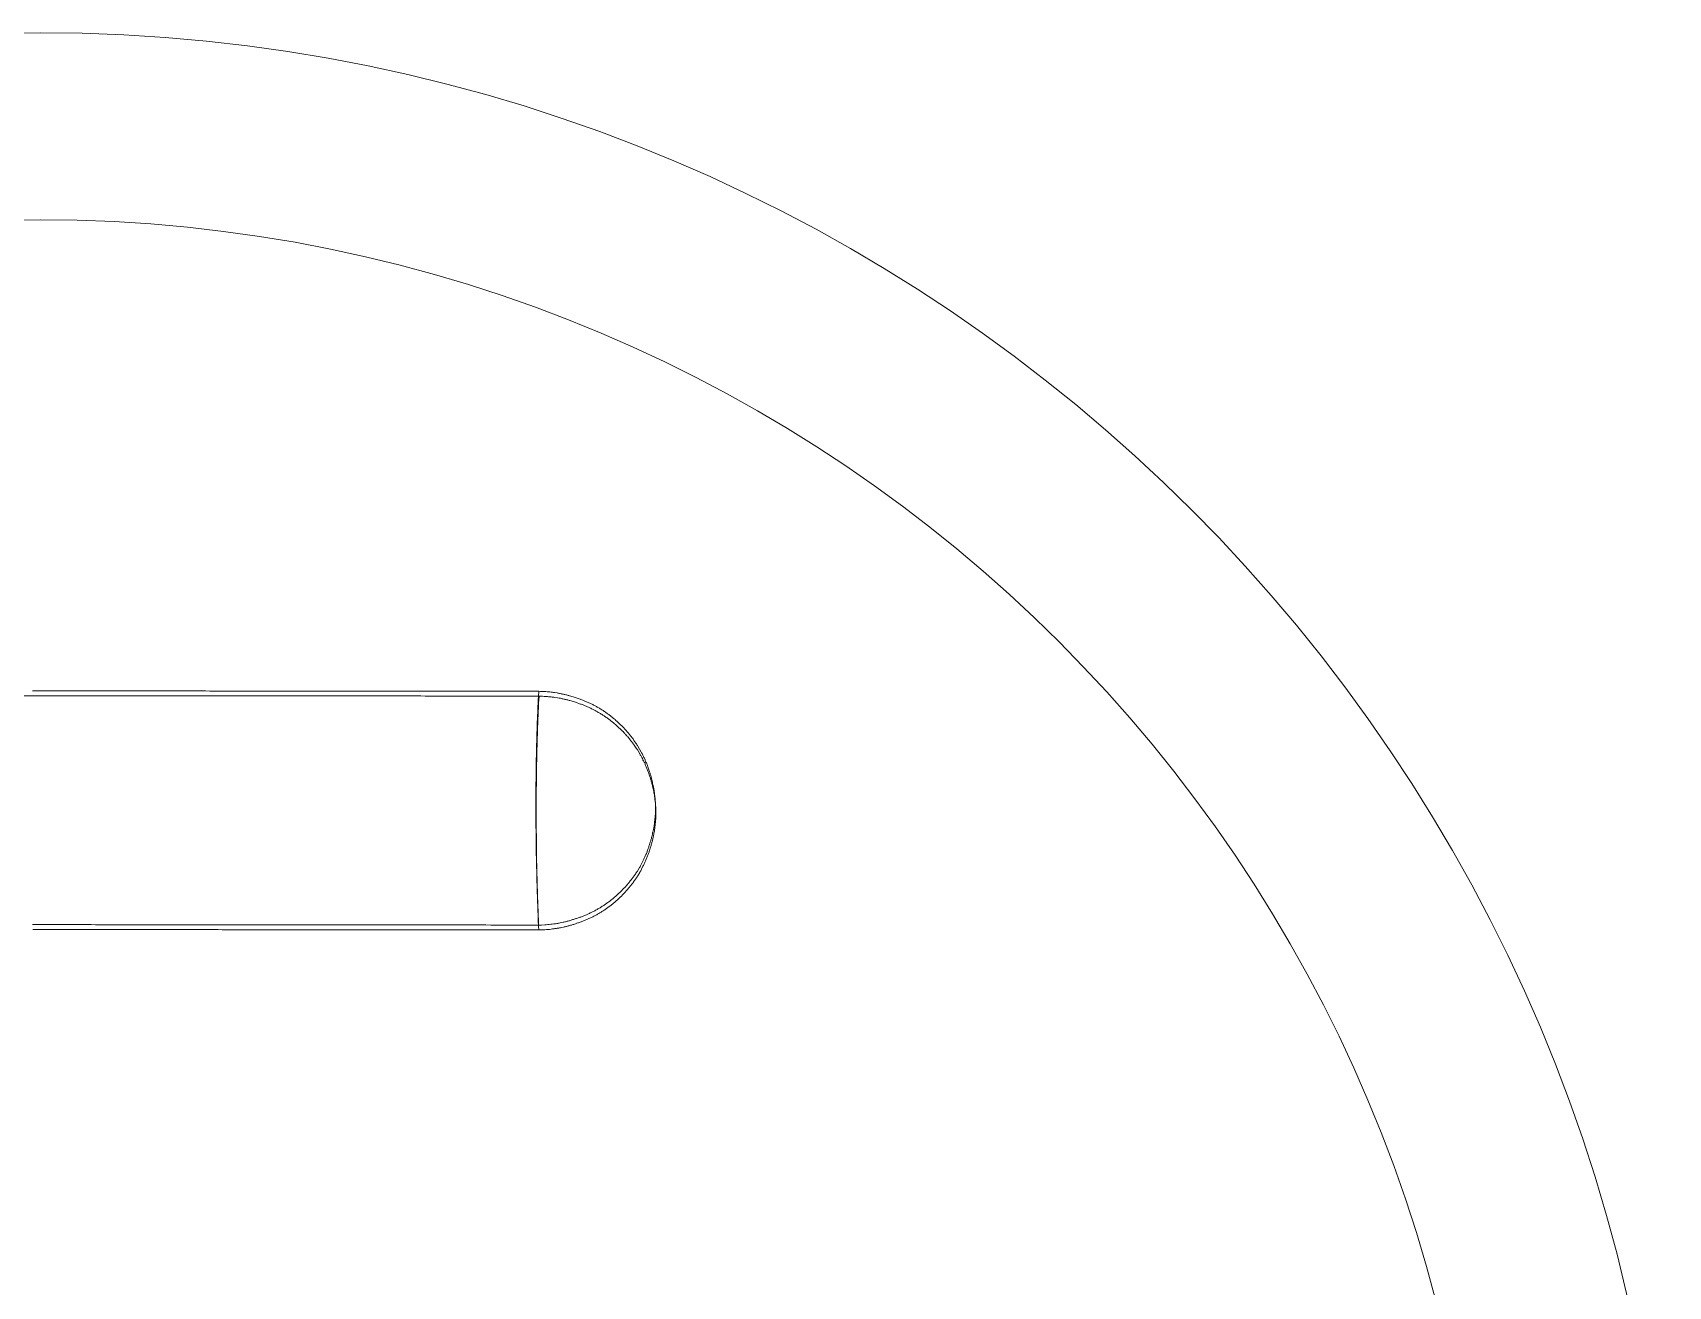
# Model space of a CAD drawing. Header units: millimetres. Extents: x -8699 to 14519, y -2727 to 7848.
# Drawn here: x 1423.88 to 1434.38, y -1005.65 to -997.6 of the extents above; entities that cross this region are included whole.
import ezdxf

# ---------------------------------------------------------------- set-up
doc = ezdxf.new("R2010")
doc.units = ezdxf.units.MM
doc.layers.add('레이어 1', color=7, linetype='Continuous')

msp = doc.modelspace()

# ---------------------------------------------------------------- linework, layer by layer
at = {"layer": '레이어 1', "lineweight": 9}
msp.add_open_spline([(1434.381, -1008.054), (1434.381, -1002.282), (1429.701, -997.604), (1423.93, -997.604), (1418.16, -997.604), (1413.481, -1002.282), (1413.481, -1008.054), (1413.481, -1013.825), (1418.16, -1018.504), (1423.93, -1018.504), (1429.701, -1018.504), (1434.381, -1013.825), (1434.381, -1008.054)], degree=3, knots=[0, 0, 0, 0, 1, 1, 1, 2, 2, 2, 3, 3, 3, 4, 4, 4, 4], dxfattribs=at)
at = {"layer": '레이어 1', "lineweight": 18}
for points, knots in [([(1433.18, -1008.054), (1433.18, -1002.945), (1429.039, -998.804), (1423.93, -998.804), (1418.822, -998.804), (1414.681, -1002.945), (1414.681, -1008.054), (1414.681, -1013.162), (1418.822, -1017.304), (1423.93, -1017.304), (1429.039, -1017.304), (1433.18, -1013.162), (1433.18, -1008.054)], [0, 0, 0, 0, 1, 1, 1, 2, 2, 2, 3, 3, 3, 4, 4, 4, 4]), ([(1433.18, -1008.054), (1433.18, -1002.945), (1429.039, -998.804), (1423.93, -998.804), (1418.822, -998.804), (1414.681, -1002.945), (1414.681, -1008.054), (1414.681, -1013.162), (1418.822, -1017.304), (1423.93, -1017.304), (1429.039, -1017.304), (1433.18, -1013.162), (1433.18, -1008.054)], [0, 0, 0, 0, 1, 1, 1, 2, 2, 2, 3, 3, 3, 4, 4, 4, 4]), ([(1424.315, -1001.828), (1424.243, -1001.827), (1424.171, -1001.827), (1424.098, -1001.827), (1424.026, -1001.827), (1423.954, -1001.827), (1423.881, -1001.827)], [13, 13, 13, 13, 14, 14, 14, 15, 15, 15, 15]), ([(1425.182, -1001.829), (1425.11, -1001.829), (1425.037, -1001.828), (1424.965, -1001.828), (1424.893, -1001.828), (1424.82, -1001.828), (1424.748, -1001.828)], [9, 9, 9, 9, 10, 10, 10, 11, 11, 11, 11]), ([(1425.184, -1001.86), (1425.112, -1001.86), (1425.039, -1001.859), (1424.967, -1001.859), (1424.895, -1001.859), (1424.823, -1001.859), (1424.75, -1001.859)], [9, 9, 9, 9, 10, 10, 10, 11, 11, 11, 11]), ([(1426.698, -1001.83), (1426.626, -1001.829), (1426.553, -1001.829), (1426.481, -1001.829), (1426.409, -1001.829), (1426.337, -1001.829), (1426.265, -1001.829)], [2, 2, 2, 2, 3, 3, 3, 4, 4, 4, 4]), ([(1427.549, -1001.957), (1427.543, -1001.953), (1427.537, -1001.949), (1427.53, -1001.945), (1427.524, -1001.941), (1427.519, -1001.937), (1427.511, -1001.934)], [89, 89, 89, 89, 90, 90, 90, 91, 91, 91, 91]), ([(1427.603, -1001.997), (1427.597, -1001.992), (1427.592, -1001.987), (1427.585, -1001.983), (1427.579, -1001.979), (1427.574, -1001.974), (1427.567, -1001.971)], [86, 86, 86, 86, 87, 87, 87, 88, 88, 88, 88]), ([(1427.67, -1002.059), (1427.665, -1002.053), (1427.659, -1002.048), (1427.654, -1002.042), (1427.648, -1002.037), (1427.643, -1002.031), (1427.637, -1002.026), (1427.632, -1002.022), (1427.625, -1002.016), (1427.621, -1002.011)], [82, 82, 82, 82, 83, 83, 83, 84, 84, 84, 85, 85, 85, 85]), ([(1427.115, -1002.26), (1427.115, -1002.278), (1427.114, -1002.297), (1427.114, -1002.316), (1427.114, -1002.335), (1427.114, -1002.354), (1427.114, -1002.373), (1427.114, -1002.393), (1427.113, -1002.412), (1427.113, -1002.432), (1427.113, -1002.452), (1427.113, -1002.471), (1427.113, -1002.491)], [10, 10, 10, 10, 11, 11, 11, 12, 12, 12, 13, 13, 13, 14, 14, 14, 14]), ([(1427.117, -1002.291), (1427.117, -1002.309), (1427.116, -1002.328), (1427.116, -1002.347), (1427.116, -1002.366), (1427.116, -1002.385), (1427.116, -1002.404), (1427.116, -1002.424), (1427.115, -1002.444), (1427.115, -1002.463), (1427.115, -1002.483), (1427.115, -1002.503), (1427.115, -1002.523)], [10, 10, 10, 10, 11, 11, 11, 12, 12, 12, 13, 13, 13, 14, 14, 14, 14]), ([(1427.862, -1002.423), (1427.861, -1002.416), (1427.859, -1002.409), (1427.858, -1002.403), (1427.856, -1002.396), (1427.854, -1002.389), (1427.853, -1002.382)], [63, 63, 63, 63, 64, 64, 64, 65, 65, 65, 65]), ([(1427.865, -1002.455), (1427.863, -1002.447), (1427.861, -1002.441), (1427.86, -1002.434), (1427.858, -1002.427), (1427.856, -1002.42), (1427.855, -1002.413)], [63, 63, 63, 63, 64, 64, 64, 65, 65, 65, 65]), ([(1427.113, -1002.613), (1427.113, -1002.633), (1427.113, -1002.653), (1427.113, -1002.673), (1427.113, -1002.693), (1427.113, -1002.714), (1427.114, -1002.734)], [16, 16, 16, 16, 17, 17, 17, 18, 18, 18, 18]), ([(1427.88, -1002.619), (1427.88, -1002.613), (1427.88, -1002.606), (1427.88, -1002.6), (1427.88, -1002.593), (1427.88, -1002.588), (1427.88, -1002.58), (1427.88, -1002.573), (1427.88, -1002.568), (1427.88, -1002.561), (1427.88, -1002.555), (1427.88, -1002.549), (1427.88, -1002.542)], [53, 53, 53, 53, 54, 54, 54, 55, 55, 55, 56, 56, 56, 57, 57, 57, 57]), ([(1427.882, -1002.65), (1427.882, -1002.644), (1427.882, -1002.637), (1427.882, -1002.632), (1427.882, -1002.624), (1427.882, -1002.619), (1427.882, -1002.612), (1427.882, -1002.605), (1427.882, -1002.599), (1427.882, -1002.592), (1427.882, -1002.586), (1427.882, -1002.58), (1427.882, -1002.573)], [53, 53, 53, 53, 54, 54, 54, 55, 55, 55, 56, 56, 56, 57, 57, 57, 57]), ([(1427.115, -1002.644), (1427.115, -1002.664), (1427.115, -1002.684), (1427.115, -1002.705), (1427.115, -1002.725), (1427.115, -1002.745), (1427.116, -1002.765)], [16, 16, 16, 16, 17, 17, 17, 18, 18, 18, 18]), ([(1427.858, -1002.758), (1427.859, -1002.751), (1427.861, -1002.745), (1427.862, -1002.738), (1427.864, -1002.731), (1427.866, -1002.725), (1427.867, -1002.718)], [46, 46, 46, 46, 47, 47, 47, 48, 48, 48, 48]), ([(1427.876, -1002.709), (1427.876, -1002.703), (1427.877, -1002.696), (1427.878, -1002.69), (1427.878, -1002.683), (1427.879, -1002.677), (1427.88, -1002.67)], [50, 50, 50, 50, 51, 51, 51, 52, 52, 52, 52]), ([(1427.808, -1002.901), (1427.811, -1002.895), (1427.814, -1002.888), (1427.817, -1002.881), (1427.82, -1002.875), (1427.823, -1002.868), (1427.826, -1002.861)], [39, 39, 39, 39, 40, 40, 40, 41, 41, 41, 41]), ([(1423.881, -1003.327), (1423.953, -1003.327), (1424.025, -1003.327), (1424.097, -1003.327), (1424.169, -1003.327), (1424.241, -1003.327), (1424.313, -1003.328)], [15, 15, 15, 15, 16, 16, 16, 17, 17, 17, 17]), ([(1424.749, -1003.359), (1424.822, -1003.359), (1424.893, -1003.359), (1424.966, -1003.359), (1425.037, -1003.359), (1425.109, -1003.36), (1425.181, -1003.36)], [19, 19, 19, 19, 20, 20, 20, 21, 21, 21, 21])]:
    msp.add_open_spline(points, degree=3, knots=knots, dxfattribs=at)
for points in [[(1423.883, -1001.858), (1423.883, -1001.858), (1423.667, -1001.858), (1423.667, -1001.858)], [(1424.1, -1001.859), (1424.028, -1001.858), (1423.956, -1001.858), (1423.883, -1001.858)], [(1424.317, -1001.859), (1424.244, -1001.859), (1424.173, -1001.859), (1424.1, -1001.859)], [(1424.532, -1001.828), (1424.532, -1001.828), (1424.315, -1001.828), (1424.315, -1001.828)], [(1424.534, -1001.859), (1424.534, -1001.859), (1424.317, -1001.859), (1424.317, -1001.859)], [(1424.748, -1001.828), (1424.748, -1001.828), (1424.532, -1001.828), (1424.532, -1001.828)], [(1424.75, -1001.859), (1424.75, -1001.859), (1424.534, -1001.859), (1424.534, -1001.859)], [(1425.399, -1001.829), (1425.399, -1001.829), (1425.182, -1001.829), (1425.182, -1001.829)], [(1425.401, -1001.86), (1425.401, -1001.86), (1425.184, -1001.86), (1425.184, -1001.86)], [(1425.615, -1001.829), (1425.615, -1001.829), (1425.399, -1001.829), (1425.399, -1001.829)], [(1425.617, -1001.86), (1425.617, -1001.86), (1425.401, -1001.86), (1425.401, -1001.86)], [(1425.831, -1001.829), (1425.759, -1001.829), (1425.687, -1001.829), (1425.615, -1001.829)], [(1425.833, -1001.86), (1425.761, -1001.86), (1425.689, -1001.86), (1425.617, -1001.86)], [(1426.048, -1001.829), (1425.977, -1001.829), (1425.904, -1001.829), (1425.831, -1001.829)], [(1426.05, -1001.86), (1425.978, -1001.86), (1425.906, -1001.86), (1425.833, -1001.86)], [(1426.265, -1001.829), (1426.265, -1001.829), (1426.048, -1001.829), (1426.048, -1001.829)], [(1426.267, -1001.86), (1426.267, -1001.86), (1426.05, -1001.86), (1426.05, -1001.86)], [(1426.483, -1001.861), (1426.411, -1001.86), (1426.339, -1001.86), (1426.267, -1001.86)], [(1426.7, -1001.861), (1426.628, -1001.861), (1426.555, -1001.861), (1426.483, -1001.861)], [(1426.914, -1001.83), (1426.914, -1001.83), (1426.698, -1001.83), (1426.698, -1001.83)], [(1426.916, -1001.861), (1426.916, -1001.861), (1426.7, -1001.861), (1426.7, -1001.861)], [(1427.131, -1001.83), (1427.131, -1001.83), (1426.914, -1001.83), (1426.914, -1001.83)], [(1427.133, -1001.861), (1427.133, -1001.861), (1426.916, -1001.861), (1426.916, -1001.861)], [(1427.129, -1001.861), (1427.128, -1001.872), (1427.127, -1001.883), (1427.127, -1001.895)], [(1427.131, -1001.83), (1427.131, -1001.83), (1427.129, -1001.861), (1427.129, -1001.861)], [(1427.176, -1001.832), (1427.161, -1001.831), (1427.146, -1001.831), (1427.131, -1001.83)], [(1427.133, -1001.861), (1427.133, -1001.861), (1427.131, -1001.892), (1427.131, -1001.892)], [(1427.178, -1001.863), (1427.163, -1001.862), (1427.148, -1001.862), (1427.133, -1001.861)], [(1427.21, -1001.835), (1427.198, -1001.833), (1427.187, -1001.833), (1427.176, -1001.832)], [(1427.211, -1001.866), (1427.2, -1001.865), (1427.189, -1001.864), (1427.178, -1001.863)], [(1427.231, -1001.838), (1427.224, -1001.836), (1427.216, -1001.835), (1427.21, -1001.835)], [(1427.233, -1001.869), (1427.227, -1001.868), (1427.218, -1001.867), (1427.211, -1001.866)], [(1427.249, -1001.84), (1427.249, -1001.84), (1427.231, -1001.838), (1427.231, -1001.838)], [(1427.251, -1001.872), (1427.251, -1001.872), (1427.233, -1001.869), (1427.233, -1001.869)], [(1427.269, -1001.844), (1427.262, -1001.843), (1427.255, -1001.842), (1427.249, -1001.84)], [(1427.271, -1001.875), (1427.264, -1001.874), (1427.258, -1001.873), (1427.251, -1001.872)], [(1427.289, -1001.849), (1427.283, -1001.847), (1427.275, -1001.846), (1427.269, -1001.844)], [(1427.291, -1001.88), (1427.284, -1001.878), (1427.278, -1001.877), (1427.271, -1001.875)], [(1427.31, -1001.853), (1427.302, -1001.853), (1427.296, -1001.85), (1427.289, -1001.849)], [(1427.312, -1001.884), (1427.304, -1001.883), (1427.298, -1001.881), (1427.291, -1001.88)], [(1427.329, -1001.859), (1427.323, -1001.857), (1427.316, -1001.855), (1427.31, -1001.853)], [(1427.331, -1001.89), (1427.325, -1001.888), (1427.318, -1001.886), (1427.312, -1001.884)], [(1427.351, -1001.865), (1427.351, -1001.865), (1427.329, -1001.859), (1427.329, -1001.859)], [(1427.371, -1001.871), (1427.371, -1001.871), (1427.351, -1001.865), (1427.351, -1001.865)], [(1427.391, -1001.878), (1427.391, -1001.878), (1427.371, -1001.871), (1427.371, -1001.871)], [(1427.413, -1001.886), (1427.405, -1001.883), (1427.399, -1001.881), (1427.391, -1001.878)], [(1427.124, -1001.97), (1427.123, -1001.984), (1427.123, -1001.998), (1427.122, -1002.012)], [(1427.125, -1001.931), (1427.125, -1001.944), (1427.124, -1001.957), (1427.124, -1001.97)], [(1427.127, -1001.895), (1427.127, -1001.906), (1427.126, -1001.919), (1427.125, -1001.931)], [(1427.127, -1001.962), (1427.127, -1001.975), (1427.126, -1001.988), (1427.126, -1002.001)], [(1427.129, -1001.926), (1427.129, -1001.937), (1427.128, -1001.95), (1427.127, -1001.962)], [(1427.131, -1001.892), (1427.13, -1001.903), (1427.129, -1001.914), (1427.129, -1001.926)], [(1427.353, -1001.896), (1427.353, -1001.896), (1427.331, -1001.89), (1427.331, -1001.89)], [(1427.373, -1001.902), (1427.373, -1001.902), (1427.353, -1001.896), (1427.353, -1001.896)], [(1427.393, -1001.91), (1427.393, -1001.91), (1427.373, -1001.902), (1427.373, -1001.902)], [(1427.415, -1001.917), (1427.407, -1001.914), (1427.401, -1001.912), (1427.393, -1001.91)], [(1427.433, -1001.895), (1427.426, -1001.891), (1427.419, -1001.889), (1427.413, -1001.886)], [(1427.435, -1001.926), (1427.428, -1001.923), (1427.421, -1001.92), (1427.415, -1001.917)], [(1427.453, -1001.904), (1427.446, -1001.9), (1427.439, -1001.897), (1427.433, -1001.895)], [(1427.455, -1001.935), (1427.448, -1001.931), (1427.441, -1001.928), (1427.435, -1001.926)], [(1427.473, -1001.913), (1427.466, -1001.91), (1427.46, -1001.906), (1427.453, -1001.904)], [(1427.475, -1001.944), (1427.468, -1001.941), (1427.461, -1001.937), (1427.455, -1001.935)], [(1427.492, -1001.923), (1427.486, -1001.92), (1427.479, -1001.916), (1427.473, -1001.913)], [(1427.494, -1001.954), (1427.488, -1001.951), (1427.481, -1001.947), (1427.475, -1001.944)], [(1427.511, -1001.934), (1427.505, -1001.93), (1427.499, -1001.926), (1427.492, -1001.923)], [(1427.513, -1001.965), (1427.507, -1001.961), (1427.501, -1001.957), (1427.494, -1001.954)], [(1427.532, -1001.976), (1427.526, -1001.972), (1427.52, -1001.968), (1427.513, -1001.965)], [(1427.551, -1001.988), (1427.545, -1001.985), (1427.539, -1001.98), (1427.532, -1001.976)], [(1427.567, -1001.971), (1427.562, -1001.966), (1427.555, -1001.962), (1427.549, -1001.957)], [(1427.569, -1002.001), (1427.563, -1001.997), (1427.557, -1001.993), (1427.551, -1001.988)], [(1427.12, -1002.057), (1427.12, -1002.072), (1427.12, -1002.088), (1427.119, -1002.103)], [(1427.122, -1002.012), (1427.122, -1002.027), (1427.121, -1002.041), (1427.12, -1002.057)], [(1427.122, -1002.088), (1427.122, -1002.104), (1427.122, -1002.119), (1427.121, -1002.135)], [(1427.124, -1002.043), (1427.124, -1002.058), (1427.123, -1002.073), (1427.122, -1002.088)], [(1427.126, -1002.001), (1427.125, -1002.016), (1427.125, -1002.029), (1427.124, -1002.043)], [(1427.588, -1002.014), (1427.581, -1002.01), (1427.576, -1002.005), (1427.569, -1002.001)], [(1427.605, -1002.028), (1427.599, -1002.023), (1427.594, -1002.018), (1427.588, -1002.014)], [(1427.621, -1002.011), (1427.614, -1002.006), (1427.608, -1002.001), (1427.603, -1001.997)], [(1427.623, -1002.043), (1427.616, -1002.037), (1427.61, -1002.032), (1427.605, -1002.028)], [(1427.639, -1002.058), (1427.634, -1002.053), (1427.628, -1002.047), (1427.623, -1002.043)], [(1427.656, -1002.074), (1427.65, -1002.068), (1427.645, -1002.063), (1427.639, -1002.058)], [(1427.672, -1002.089), (1427.667, -1002.084), (1427.661, -1002.079), (1427.656, -1002.074)], [(1427.685, -1002.075), (1427.681, -1002.07), (1427.676, -1002.064), (1427.67, -1002.059)], [(1427.687, -1002.106), (1427.683, -1002.101), (1427.678, -1002.095), (1427.672, -1002.089)], [(1427.701, -1002.092), (1427.696, -1002.086), (1427.691, -1002.081), (1427.685, -1002.075)], [(1427.715, -1002.11), (1427.711, -1002.103), (1427.706, -1002.098), (1427.701, -1002.092)], [(1427.118, -1002.154), (1427.117, -1002.171), (1427.117, -1002.188), (1427.116, -1002.205)], [(1427.119, -1002.103), (1427.119, -1002.103), (1427.118, -1002.154), (1427.118, -1002.154)], [(1427.12, -1002.185), (1427.119, -1002.202), (1427.119, -1002.22), (1427.118, -1002.237)], [(1427.121, -1002.135), (1427.121, -1002.135), (1427.12, -1002.185), (1427.12, -1002.185)], [(1427.703, -1002.123), (1427.698, -1002.118), (1427.693, -1002.112), (1427.687, -1002.106)], [(1427.717, -1002.141), (1427.712, -1002.134), (1427.708, -1002.129), (1427.703, -1002.123)], [(1427.729, -1002.127), (1427.725, -1002.121), (1427.72, -1002.115), (1427.715, -1002.11)], [(1427.731, -1002.158), (1427.727, -1002.152), (1427.722, -1002.147), (1427.717, -1002.141)], [(1427.742, -1002.145), (1427.738, -1002.139), (1427.734, -1002.132), (1427.729, -1002.127)], [(1427.744, -1002.176), (1427.74, -1002.17), (1427.736, -1002.164), (1427.731, -1002.158)], [(1427.755, -1002.163), (1427.755, -1002.163), (1427.742, -1002.145), (1427.742, -1002.145)], [(1427.756, -1002.194), (1427.756, -1002.194), (1427.744, -1002.176), (1427.744, -1002.176)], [(1427.767, -1002.182), (1427.763, -1002.175), (1427.758, -1002.17), (1427.755, -1002.163)], [(1427.769, -1002.213), (1427.765, -1002.207), (1427.761, -1002.201), (1427.756, -1002.194)], [(1427.778, -1002.201), (1427.778, -1002.201), (1427.767, -1002.182), (1427.767, -1002.182)], [(1427.789, -1002.22), (1427.789, -1002.22), (1427.778, -1002.201), (1427.778, -1002.201)], [(1427.116, -1002.205), (1427.116, -1002.223), (1427.116, -1002.242), (1427.115, -1002.26)], [(1427.118, -1002.237), (1427.118, -1002.255), (1427.118, -1002.273), (1427.117, -1002.291)], [(1427.78, -1002.232), (1427.78, -1002.232), (1427.769, -1002.213), (1427.769, -1002.213)], [(1427.791, -1002.251), (1427.787, -1002.245), (1427.784, -1002.238), (1427.78, -1002.232)], [(1427.799, -1002.239), (1427.796, -1002.233), (1427.792, -1002.226), (1427.789, -1002.22)], [(1427.8, -1002.271), (1427.798, -1002.264), (1427.794, -1002.257), (1427.791, -1002.251)], [(1427.809, -1002.259), (1427.805, -1002.252), (1427.802, -1002.246), (1427.799, -1002.239)], [(1427.811, -1002.29), (1427.807, -1002.284), (1427.804, -1002.277), (1427.8, -1002.271)], [(1427.817, -1002.279), (1427.814, -1002.273), (1427.812, -1002.265), (1427.809, -1002.259)], [(1427.819, -1002.311), (1427.816, -1002.304), (1427.814, -1002.297), (1427.811, -1002.29)], [(1427.826, -1002.3), (1427.823, -1002.294), (1427.82, -1002.286), (1427.817, -1002.279)], [(1427.833, -1002.321), (1427.833, -1002.321), (1427.826, -1002.3), (1427.826, -1002.3)], [(1427.827, -1002.331), (1427.825, -1002.324), (1427.822, -1002.317), (1427.819, -1002.311)], [(1427.835, -1002.352), (1427.832, -1002.345), (1427.83, -1002.338), (1427.827, -1002.331)], [(1427.84, -1002.341), (1427.84, -1002.341), (1427.833, -1002.321), (1427.833, -1002.321)], [(1427.842, -1002.373), (1427.842, -1002.373), (1427.835, -1002.352), (1427.835, -1002.352)], [(1427.847, -1002.362), (1427.845, -1002.354), (1427.842, -1002.348), (1427.84, -1002.341)], [(1427.849, -1002.393), (1427.847, -1002.386), (1427.845, -1002.379), (1427.842, -1002.373)], [(1427.853, -1002.382), (1427.851, -1002.376), (1427.849, -1002.368), (1427.847, -1002.362)], [(1427.855, -1002.413), (1427.853, -1002.407), (1427.851, -1002.399), (1427.849, -1002.393)], [(1427.113, -1002.491), (1427.113, -1002.491), (1427.113, -1002.552), (1427.113, -1002.552)], [(1427.867, -1002.442), (1427.866, -1002.436), (1427.864, -1002.429), (1427.862, -1002.423)], [(1427.869, -1002.474), (1427.868, -1002.467), (1427.866, -1002.461), (1427.865, -1002.455)], [(1427.871, -1002.463), (1427.87, -1002.456), (1427.868, -1002.449), (1427.867, -1002.442)], [(1427.873, -1002.494), (1427.871, -1002.487), (1427.87, -1002.481), (1427.869, -1002.474)], [(1427.874, -1002.483), (1427.872, -1002.476), (1427.872, -1002.47), (1427.871, -1002.463)], [(1427.876, -1002.514), (1427.874, -1002.507), (1427.874, -1002.501), (1427.873, -1002.494)], [(1427.876, -1002.502), (1427.875, -1002.496), (1427.874, -1002.489), (1427.874, -1002.483)], [(1427.878, -1002.522), (1427.878, -1002.522), (1427.876, -1002.502), (1427.876, -1002.502)], [(1427.878, -1002.534), (1427.877, -1002.528), (1427.876, -1002.52), (1427.876, -1002.514)], [(1427.113, -1002.552), (1427.113, -1002.552), (1427.113, -1002.613), (1427.113, -1002.613)], [(1427.115, -1002.523), (1427.115, -1002.523), (1427.115, -1002.583), (1427.115, -1002.583)], [(1427.115, -1002.583), (1427.115, -1002.583), (1427.115, -1002.644), (1427.115, -1002.644)], [(1427.88, -1002.542), (1427.879, -1002.536), (1427.878, -1002.529), (1427.878, -1002.522)], [(1427.88, -1002.553), (1427.88, -1002.553), (1427.878, -1002.534), (1427.878, -1002.534)], [(1427.878, -1002.639), (1427.878, -1002.632), (1427.879, -1002.626), (1427.88, -1002.619)], [(1427.882, -1002.573), (1427.881, -1002.567), (1427.88, -1002.56), (1427.88, -1002.553)], [(1427.867, -1002.718), (1427.868, -1002.711), (1427.87, -1002.705), (1427.871, -1002.698)], [(1427.871, -1002.698), (1427.872, -1002.691), (1427.872, -1002.685), (1427.874, -1002.677)], [(1427.873, -1002.729), (1427.874, -1002.723), (1427.874, -1002.716), (1427.876, -1002.709)], [(1427.874, -1002.677), (1427.874, -1002.672), (1427.875, -1002.665), (1427.876, -1002.658)], [(1427.876, -1002.658), (1427.876, -1002.652), (1427.877, -1002.646), (1427.878, -1002.639)], [(1427.88, -1002.67), (1427.88, -1002.663), (1427.881, -1002.657), (1427.882, -1002.65)], [(1427.114, -1002.734), (1427.114, -1002.754), (1427.114, -1002.773), (1427.114, -1002.793)], [(1427.114, -1002.793), (1427.114, -1002.813), (1427.114, -1002.832), (1427.115, -1002.851)], [(1427.116, -1002.765), (1427.116, -1002.785), (1427.116, -1002.805), (1427.116, -1002.825)], [(1427.116, -1002.825), (1427.116, -1002.844), (1427.116, -1002.863), (1427.117, -1002.882)], [(1427.833, -1002.839), (1427.836, -1002.833), (1427.838, -1002.826), (1427.84, -1002.819)], [(1427.84, -1002.819), (1427.84, -1002.819), (1427.846, -1002.799), (1427.846, -1002.799)], [(1427.842, -1002.851), (1427.842, -1002.851), (1427.848, -1002.83), (1427.848, -1002.83)], [(1427.846, -1002.799), (1427.848, -1002.793), (1427.851, -1002.786), (1427.853, -1002.779)], [(1427.848, -1002.83), (1427.85, -1002.824), (1427.853, -1002.817), (1427.855, -1002.809)], [(1427.853, -1002.779), (1427.854, -1002.772), (1427.856, -1002.764), (1427.858, -1002.758)], [(1427.855, -1002.809), (1427.856, -1002.803), (1427.858, -1002.796), (1427.86, -1002.789)], [(1427.86, -1002.789), (1427.861, -1002.783), (1427.863, -1002.776), (1427.865, -1002.769)], [(1427.865, -1002.769), (1427.866, -1002.763), (1427.868, -1002.756), (1427.869, -1002.749)], [(1427.869, -1002.749), (1427.87, -1002.743), (1427.871, -1002.736), (1427.873, -1002.729)], [(1427.115, -1002.851), (1427.115, -1002.871), (1427.115, -1002.89), (1427.116, -1002.909)], [(1427.116, -1002.909), (1427.116, -1002.927), (1427.116, -1002.946), (1427.117, -1002.965)], [(1427.117, -1002.882), (1427.117, -1002.902), (1427.117, -1002.921), (1427.118, -1002.94)], [(1427.788, -1002.941), (1427.788, -1002.941), (1427.799, -1002.921), (1427.799, -1002.921)], [(1427.799, -1002.921), (1427.802, -1002.915), (1427.805, -1002.908), (1427.808, -1002.901)], [(1427.8, -1002.953), (1427.804, -1002.946), (1427.807, -1002.94), (1427.81, -1002.933)], [(1427.81, -1002.933), (1427.814, -1002.927), (1427.816, -1002.919), (1427.819, -1002.913)], [(1427.819, -1002.913), (1427.822, -1002.906), (1427.825, -1002.899), (1427.827, -1002.892)], [(1427.826, -1002.861), (1427.828, -1002.854), (1427.83, -1002.847), (1427.833, -1002.839)], [(1427.827, -1002.892), (1427.83, -1002.885), (1427.832, -1002.878), (1427.835, -1002.871)], [(1427.835, -1002.871), (1427.838, -1002.865), (1427.84, -1002.858), (1427.842, -1002.851)], [(1427.117, -1002.965), (1427.118, -1002.983), (1427.118, -1003.001), (1427.118, -1003.02)], [(1427.118, -1002.94), (1427.118, -1002.958), (1427.118, -1002.977), (1427.119, -1002.996)], [(1427.118, -1003.02), (1427.119, -1003.036), (1427.119, -1003.054), (1427.12, -1003.07)], [(1427.119, -1002.996), (1427.12, -1003.014), (1427.12, -1003.032), (1427.12, -1003.051)], [(1427.714, -1003.052), (1427.719, -1003.045), (1427.725, -1003.04), (1427.728, -1003.034)], [(1427.728, -1003.034), (1427.733, -1003.029), (1427.738, -1003.022), (1427.741, -1003.016)], [(1427.741, -1003.016), (1427.746, -1003.01), (1427.75, -1003.004), (1427.755, -1002.998)], [(1427.743, -1003.047), (1427.748, -1003.041), (1427.752, -1003.035), (1427.756, -1003.029)], [(1427.755, -1002.998), (1427.758, -1002.992), (1427.763, -1002.985), (1427.767, -1002.979)], [(1427.756, -1003.029), (1427.761, -1003.023), (1427.765, -1003.016), (1427.769, -1003.01)], [(1427.767, -1002.979), (1427.767, -1002.979), (1427.778, -1002.961), (1427.778, -1002.961)], [(1427.769, -1003.01), (1427.769, -1003.01), (1427.78, -1002.992), (1427.78, -1002.992)], [(1427.778, -1002.961), (1427.782, -1002.954), (1427.785, -1002.948), (1427.788, -1002.941)], [(1427.78, -1002.992), (1427.784, -1002.985), (1427.787, -1002.979), (1427.79, -1002.972)], [(1427.79, -1002.972), (1427.79, -1002.972), (1427.8, -1002.953), (1427.8, -1002.953)], [(1427.12, -1003.051), (1427.121, -1003.067), (1427.121, -1003.085), (1427.122, -1003.102)], [(1427.12, -1003.07), (1427.12, -1003.085), (1427.12, -1003.1), (1427.121, -1003.115)], [(1427.121, -1003.115), (1427.122, -1003.132), (1427.122, -1003.149), (1427.123, -1003.167)], [(1427.122, -1003.102), (1427.122, -1003.117), (1427.122, -1003.131), (1427.123, -1003.146)], [(1427.62, -1003.149), (1427.625, -1003.145), (1427.631, -1003.14), (1427.636, -1003.135)], [(1427.636, -1003.135), (1427.642, -1003.129), (1427.648, -1003.124), (1427.653, -1003.118)], [(1427.653, -1003.118), (1427.659, -1003.114), (1427.665, -1003.108), (1427.669, -1003.102)], [(1427.655, -1003.15), (1427.661, -1003.145), (1427.666, -1003.139), (1427.671, -1003.133)], [(1427.669, -1003.102), (1427.675, -1003.097), (1427.681, -1003.092), (1427.685, -1003.086)], [(1427.671, -1003.133), (1427.677, -1003.128), (1427.682, -1003.123), (1427.687, -1003.117)], [(1427.685, -1003.086), (1427.69, -1003.081), (1427.696, -1003.074), (1427.7, -1003.069)], [(1427.687, -1003.117), (1427.692, -1003.112), (1427.697, -1003.106), (1427.702, -1003.1)], [(1427.7, -1003.069), (1427.705, -1003.063), (1427.71, -1003.058), (1427.714, -1003.052)], [(1427.702, -1003.1), (1427.707, -1003.094), (1427.712, -1003.089), (1427.716, -1003.083)], [(1427.716, -1003.083), (1427.721, -1003.077), (1427.726, -1003.071), (1427.73, -1003.065)], [(1427.73, -1003.065), (1427.735, -1003.06), (1427.74, -1003.053), (1427.743, -1003.047)], [(1427.123, -1003.146), (1427.124, -1003.163), (1427.124, -1003.18), (1427.125, -1003.198)], [(1427.123, -1003.167), (1427.124, -1003.191), (1427.125, -1003.215), (1427.125, -1003.24)], [(1427.125, -1003.198), (1427.126, -1003.222), (1427.127, -1003.246), (1427.127, -1003.271)], [(1427.125, -1003.24), (1427.127, -1003.269), (1427.128, -1003.3), (1427.129, -1003.33)], [(1427.451, -1003.258), (1427.459, -1003.254), (1427.465, -1003.251), (1427.472, -1003.248)], [(1427.472, -1003.248), (1427.478, -1003.245), (1427.485, -1003.241), (1427.491, -1003.238)], [(1427.491, -1003.238), (1427.498, -1003.234), (1427.504, -1003.231), (1427.51, -1003.227)], [(1427.51, -1003.227), (1427.517, -1003.223), (1427.523, -1003.22), (1427.53, -1003.216)], [(1427.512, -1003.258), (1427.519, -1003.255), (1427.525, -1003.25), (1427.532, -1003.247)], [(1427.53, -1003.216), (1427.535, -1003.212), (1427.542, -1003.207), (1427.548, -1003.204)], [(1427.532, -1003.247), (1427.537, -1003.243), (1427.544, -1003.239), (1427.55, -1003.235)], [(1427.548, -1003.204), (1427.554, -1003.2), (1427.561, -1003.196), (1427.566, -1003.191)], [(1427.55, -1003.235), (1427.556, -1003.231), (1427.563, -1003.227), (1427.568, -1003.222)], [(1427.566, -1003.191), (1427.572, -1003.187), (1427.579, -1003.183), (1427.584, -1003.178)], [(1427.568, -1003.222), (1427.574, -1003.218), (1427.58, -1003.214), (1427.586, -1003.209)], [(1427.584, -1003.178), (1427.591, -1003.174), (1427.596, -1003.169), (1427.602, -1003.164)], [(1427.586, -1003.209), (1427.592, -1003.205), (1427.598, -1003.2), (1427.604, -1003.195)], [(1427.602, -1003.164), (1427.608, -1003.16), (1427.613, -1003.155), (1427.62, -1003.149)], [(1427.604, -1003.195), (1427.61, -1003.191), (1427.615, -1003.186), (1427.621, -1003.181)], [(1427.621, -1003.181), (1427.627, -1003.176), (1427.633, -1003.171), (1427.639, -1003.166)], [(1427.639, -1003.166), (1427.644, -1003.161), (1427.65, -1003.155), (1427.655, -1003.15)], [(1424.313, -1003.328), (1424.313, -1003.328), (1424.531, -1003.328), (1424.531, -1003.328)], [(1424.531, -1003.328), (1424.531, -1003.328), (1424.747, -1003.328), (1424.747, -1003.328)], [(1424.747, -1003.328), (1424.747, -1003.328), (1424.964, -1003.328), (1424.964, -1003.328)], [(1424.964, -1003.328), (1425.035, -1003.328), (1425.107, -1003.329), (1425.179, -1003.329)], [(1425.179, -1003.329), (1425.179, -1003.329), (1425.397, -1003.329), (1425.397, -1003.329)], [(1425.397, -1003.329), (1425.397, -1003.329), (1425.62, -1003.329), (1425.62, -1003.329)], [(1425.62, -1003.329), (1425.62, -1003.329), (1425.83, -1003.329), (1425.83, -1003.329)], [(1425.83, -1003.329), (1425.894, -1003.329), (1425.957, -1003.329), (1426.019, -1003.329)], [(1426.019, -1003.329), (1426.019, -1003.329), (1426.264, -1003.329), (1426.264, -1003.329)], [(1426.264, -1003.329), (1426.264, -1003.329), (1426.638, -1003.329), (1426.638, -1003.329)], [(1426.638, -1003.329), (1426.802, -1003.33), (1426.966, -1003.33), (1427.13, -1003.33)], [(1427.127, -1003.271), (1427.129, -1003.301), (1427.13, -1003.331), (1427.131, -1003.361)], [(1427.13, -1003.33), (1427.13, -1003.33), (1427.149, -1003.33), (1427.149, -1003.33)], [(1427.149, -1003.33), (1427.149, -1003.33), (1427.169, -1003.329), (1427.169, -1003.329)], [(1427.169, -1003.329), (1427.176, -1003.329), (1427.182, -1003.328), (1427.189, -1003.327)], [(1427.189, -1003.327), (1427.196, -1003.327), (1427.201, -1003.327), (1427.209, -1003.325)], [(1427.209, -1003.325), (1427.214, -1003.324), (1427.221, -1003.323), (1427.227, -1003.322)], [(1427.21, -1003.356), (1427.216, -1003.356), (1427.223, -1003.354), (1427.229, -1003.354)], [(1427.227, -1003.322), (1427.234, -1003.322), (1427.241, -1003.321), (1427.248, -1003.32)], [(1427.229, -1003.354), (1427.236, -1003.353), (1427.243, -1003.352), (1427.25, -1003.351)], [(1427.248, -1003.32), (1427.255, -1003.319), (1427.261, -1003.318), (1427.268, -1003.316)], [(1427.25, -1003.351), (1427.256, -1003.35), (1427.263, -1003.349), (1427.27, -1003.347)], [(1427.268, -1003.316), (1427.274, -1003.315), (1427.281, -1003.313), (1427.287, -1003.312)], [(1427.27, -1003.347), (1427.276, -1003.346), (1427.283, -1003.344), (1427.289, -1003.343)], [(1427.287, -1003.312), (1427.295, -1003.31), (1427.301, -1003.309), (1427.308, -1003.308)], [(1427.289, -1003.343), (1427.297, -1003.341), (1427.303, -1003.34), (1427.31, -1003.339)], [(1427.308, -1003.308), (1427.315, -1003.305), (1427.322, -1003.304), (1427.328, -1003.302)], [(1427.31, -1003.339), (1427.317, -1003.336), (1427.324, -1003.335), (1427.331, -1003.333)], [(1427.328, -1003.302), (1427.335, -1003.3), (1427.342, -1003.298), (1427.348, -1003.295)], [(1427.331, -1003.333), (1427.337, -1003.331), (1427.344, -1003.329), (1427.351, -1003.327)], [(1427.348, -1003.295), (1427.356, -1003.293), (1427.362, -1003.291), (1427.369, -1003.289)], [(1427.351, -1003.327), (1427.358, -1003.325), (1427.364, -1003.323), (1427.371, -1003.32)], [(1427.369, -1003.289), (1427.376, -1003.287), (1427.383, -1003.284), (1427.39, -1003.282)], [(1427.371, -1003.32), (1427.378, -1003.318), (1427.385, -1003.316), (1427.392, -1003.313)], [(1427.39, -1003.282), (1427.397, -1003.279), (1427.404, -1003.278), (1427.411, -1003.275)], [(1427.392, -1003.313), (1427.399, -1003.31), (1427.406, -1003.309), (1427.413, -1003.306)], [(1427.411, -1003.275), (1427.417, -1003.272), (1427.425, -1003.269), (1427.431, -1003.266)], [(1427.413, -1003.306), (1427.419, -1003.303), (1427.427, -1003.3), (1427.433, -1003.297)], [(1427.431, -1003.266), (1427.438, -1003.264), (1427.446, -1003.26), (1427.451, -1003.258)], [(1427.433, -1003.297), (1427.44, -1003.294), (1427.447, -1003.292), (1427.453, -1003.289)], [(1427.453, -1003.289), (1427.461, -1003.286), (1427.467, -1003.282), (1427.474, -1003.279)], [(1427.474, -1003.279), (1427.48, -1003.276), (1427.487, -1003.272), (1427.493, -1003.269)], [(1427.493, -1003.269), (1427.5, -1003.266), (1427.506, -1003.262), (1427.512, -1003.258)], [(1423.883, -1003.358), (1423.955, -1003.358), (1424.027, -1003.358), (1424.099, -1003.359)], [(1424.099, -1003.359), (1424.171, -1003.359), (1424.243, -1003.359), (1424.315, -1003.359)], [(1424.315, -1003.359), (1424.315, -1003.359), (1424.532, -1003.359), (1424.532, -1003.359)], [(1424.532, -1003.359), (1424.532, -1003.359), (1424.749, -1003.359), (1424.749, -1003.359)], [(1425.181, -1003.36), (1425.181, -1003.36), (1425.399, -1003.36), (1425.399, -1003.36)], [(1425.399, -1003.36), (1425.399, -1003.36), (1425.622, -1003.36), (1425.622, -1003.36)], [(1425.622, -1003.36), (1425.693, -1003.36), (1425.762, -1003.36), (1425.832, -1003.36)], [(1425.832, -1003.36), (1425.896, -1003.361), (1425.959, -1003.361), (1426.021, -1003.361)], [(1426.021, -1003.361), (1426.021, -1003.361), (1426.265, -1003.361), (1426.265, -1003.361)], [(1426.265, -1003.361), (1426.39, -1003.361), (1426.515, -1003.361), (1426.64, -1003.361)], [(1426.64, -1003.361), (1426.804, -1003.361), (1426.968, -1003.361), (1427.132, -1003.361)], [(1427.132, -1003.361), (1427.132, -1003.361), (1427.151, -1003.361), (1427.151, -1003.361)], [(1427.151, -1003.361), (1427.151, -1003.361), (1427.171, -1003.36), (1427.171, -1003.36)], [(1427.171, -1003.36), (1427.178, -1003.36), (1427.184, -1003.359), (1427.191, -1003.359)], [(1427.191, -1003.359), (1427.197, -1003.358), (1427.203, -1003.358), (1427.21, -1003.356)]]:
    msp.add_open_spline(points, degree=3, dxfattribs=at)

doc.saveas('drawing.dxf')
